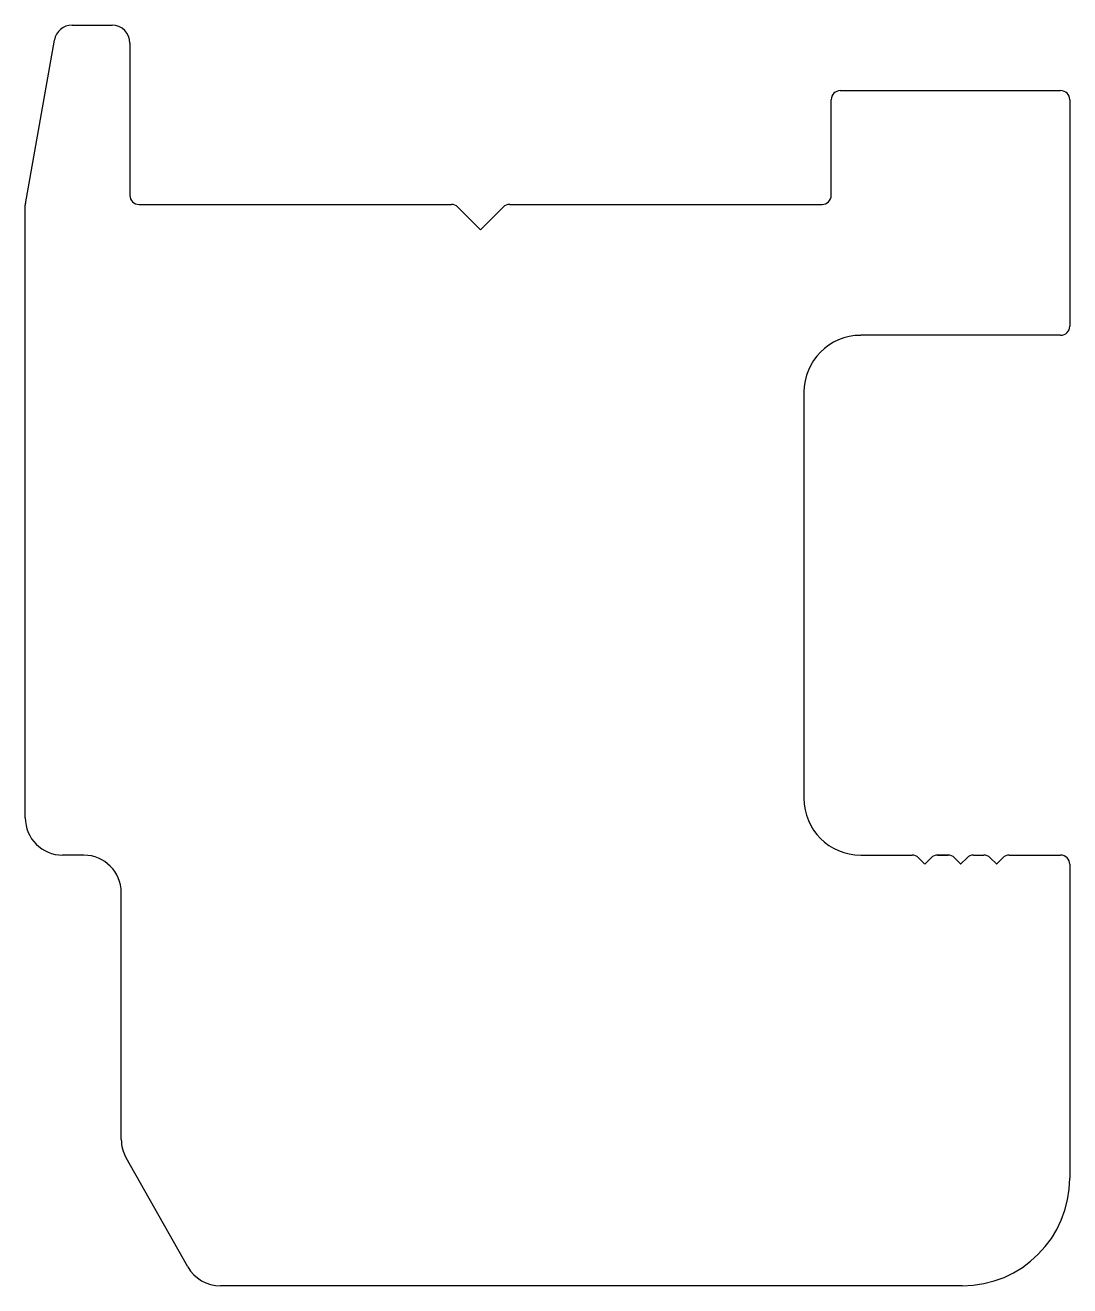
# Model space of a CAD drawing. Extents: x -15.8 to 13.3, y 7.1 to 42.3.
import ezdxf

# ---------------------------------------------------------------- set-up
doc = ezdxf.new("R2010")
doc.units = 0
doc.layers.add('1', color=7, linetype='CONTINUOUS')

msp = doc.modelspace()

# ---------------------------------------------------------------- linework, layer by layer
at = {"layer": '1', "linetype": 'CONTINUOUS'}
for p, q in [((-14.482, 42.26), (-13.368, 42.26)), ((-15.785, 37.282), (-14.974, 41.847)), ((-12.868, 41.76), (-12.868, 37.514)), ((6.69, 37.514), (6.69, 40.181)), ((6.944, 40.435), (13.089, 40.435)), ((13.343, 40.181), (13.343, 33.864)), ((-15.789, 20.151), (-15.789, 37.238)), ((-12.614, 37.26), (-3.901, 37.26)), ((-3.722, 37.186), (-3.089, 36.553)), ((-3.089, 36.553), (-2.456, 37.186)), ((-2.277, 37.26), (6.436, 37.26)), ((13.089, 33.61), (7.514, 33.61)), ((5.927, 32.022), (5.927, 20.697)), ((-14.152, 19.11), (-14.747, 19.11)), ((7.514, 19.11), (8.948, 19.11)), ((8.948, 19.11), (8.948, 19.11)), ((8.948, 19.11), (8.948, 19.11)), ((9.125, 19.036), (9.296, 18.865)), ((9.307, 18.865), (9.479, 19.036)), ((9.655, 19.11), (9.948, 19.11)), ((9.948, 19.11), (9.655, 19.11)), ((9.655, 19.11), (9.948, 19.11)), ((9.948, 19.11), (9.655, 19.11)), ((9.655, 19.11), (9.948, 19.11)), ((10.125, 19.036), (10.296, 18.865)), ((10.307, 18.865), (10.478, 19.036)), ((10.655, 19.11), (10.948, 19.11)), ((11.125, 19.036), (11.296, 18.865)), ((11.307, 18.865), (11.478, 19.036)), ((11.655, 19.11), (13.089, 19.11)), ((13.343, 18.856), (13.343, 10.097)), ((-13.111, 11.181), (-13.111, 18.068)), ((-11.252, 7.626), (-12.975, 10.668)), ((10.343, 7.097), (-10.346, 7.097))]:
    msp.add_line(p, q, dxfattribs=at)
for centre, radius, start, end in [((-14.482, 41.76), 0.5, 90, 169.9261), ((-13.368, 41.76), 0.5, 360, 90), ((6.944, 40.181), 0.254, 90, 180), ((13.089, 40.181), 0.254, 0, 90), ((-15.535, 37.238), 0.254, 169.9261, 180), ((-12.614, 37.514), 0.254, 180, 270), ((6.436, 37.514), 0.254, 270, 0), ((-3.901, 37.006), 0.254, 45, 90), ((-2.277, 37.006), 0.254, 90, 135), ((13.089, 33.864), 0.254, 270, 360), ((7.514, 32.022), 1.587, 90, 180), ((7.514, 20.697), 1.587, 180, 270), ((-14.747, 20.151), 1.041, 180, 270), ((-14.152, 18.068), 1.041, 0, 90), ((8.948, 18.86), 0.25, 45, 90), ((9.655, 18.86), 0.25, 90, 135), ((9.948, 18.86), 0.25, 45, 90), ((10.655, 18.86), 0.25, 90, 135), ((10.948, 18.86), 0.25, 45, 90), ((11.655, 18.86), 0.25, 90, 135), ((13.089, 18.856), 0.254, 0, 90), ((9.302, 18.871), 0.008, 225, 315), ((10.302, 18.871), 0.008, 225, 315), ((11.302, 18.871), 0.008, 225, 315), ((-12.069, 11.181), 1.041, 180, 209.5287), ((10.343, 10.097), 3, 270, 360), ((-10.346, 8.139), 1.041, 209.5287, 270)]:
    msp.add_arc(centre, radius, start, end, dxfattribs=at)

doc.saveas('drawing.dxf')
